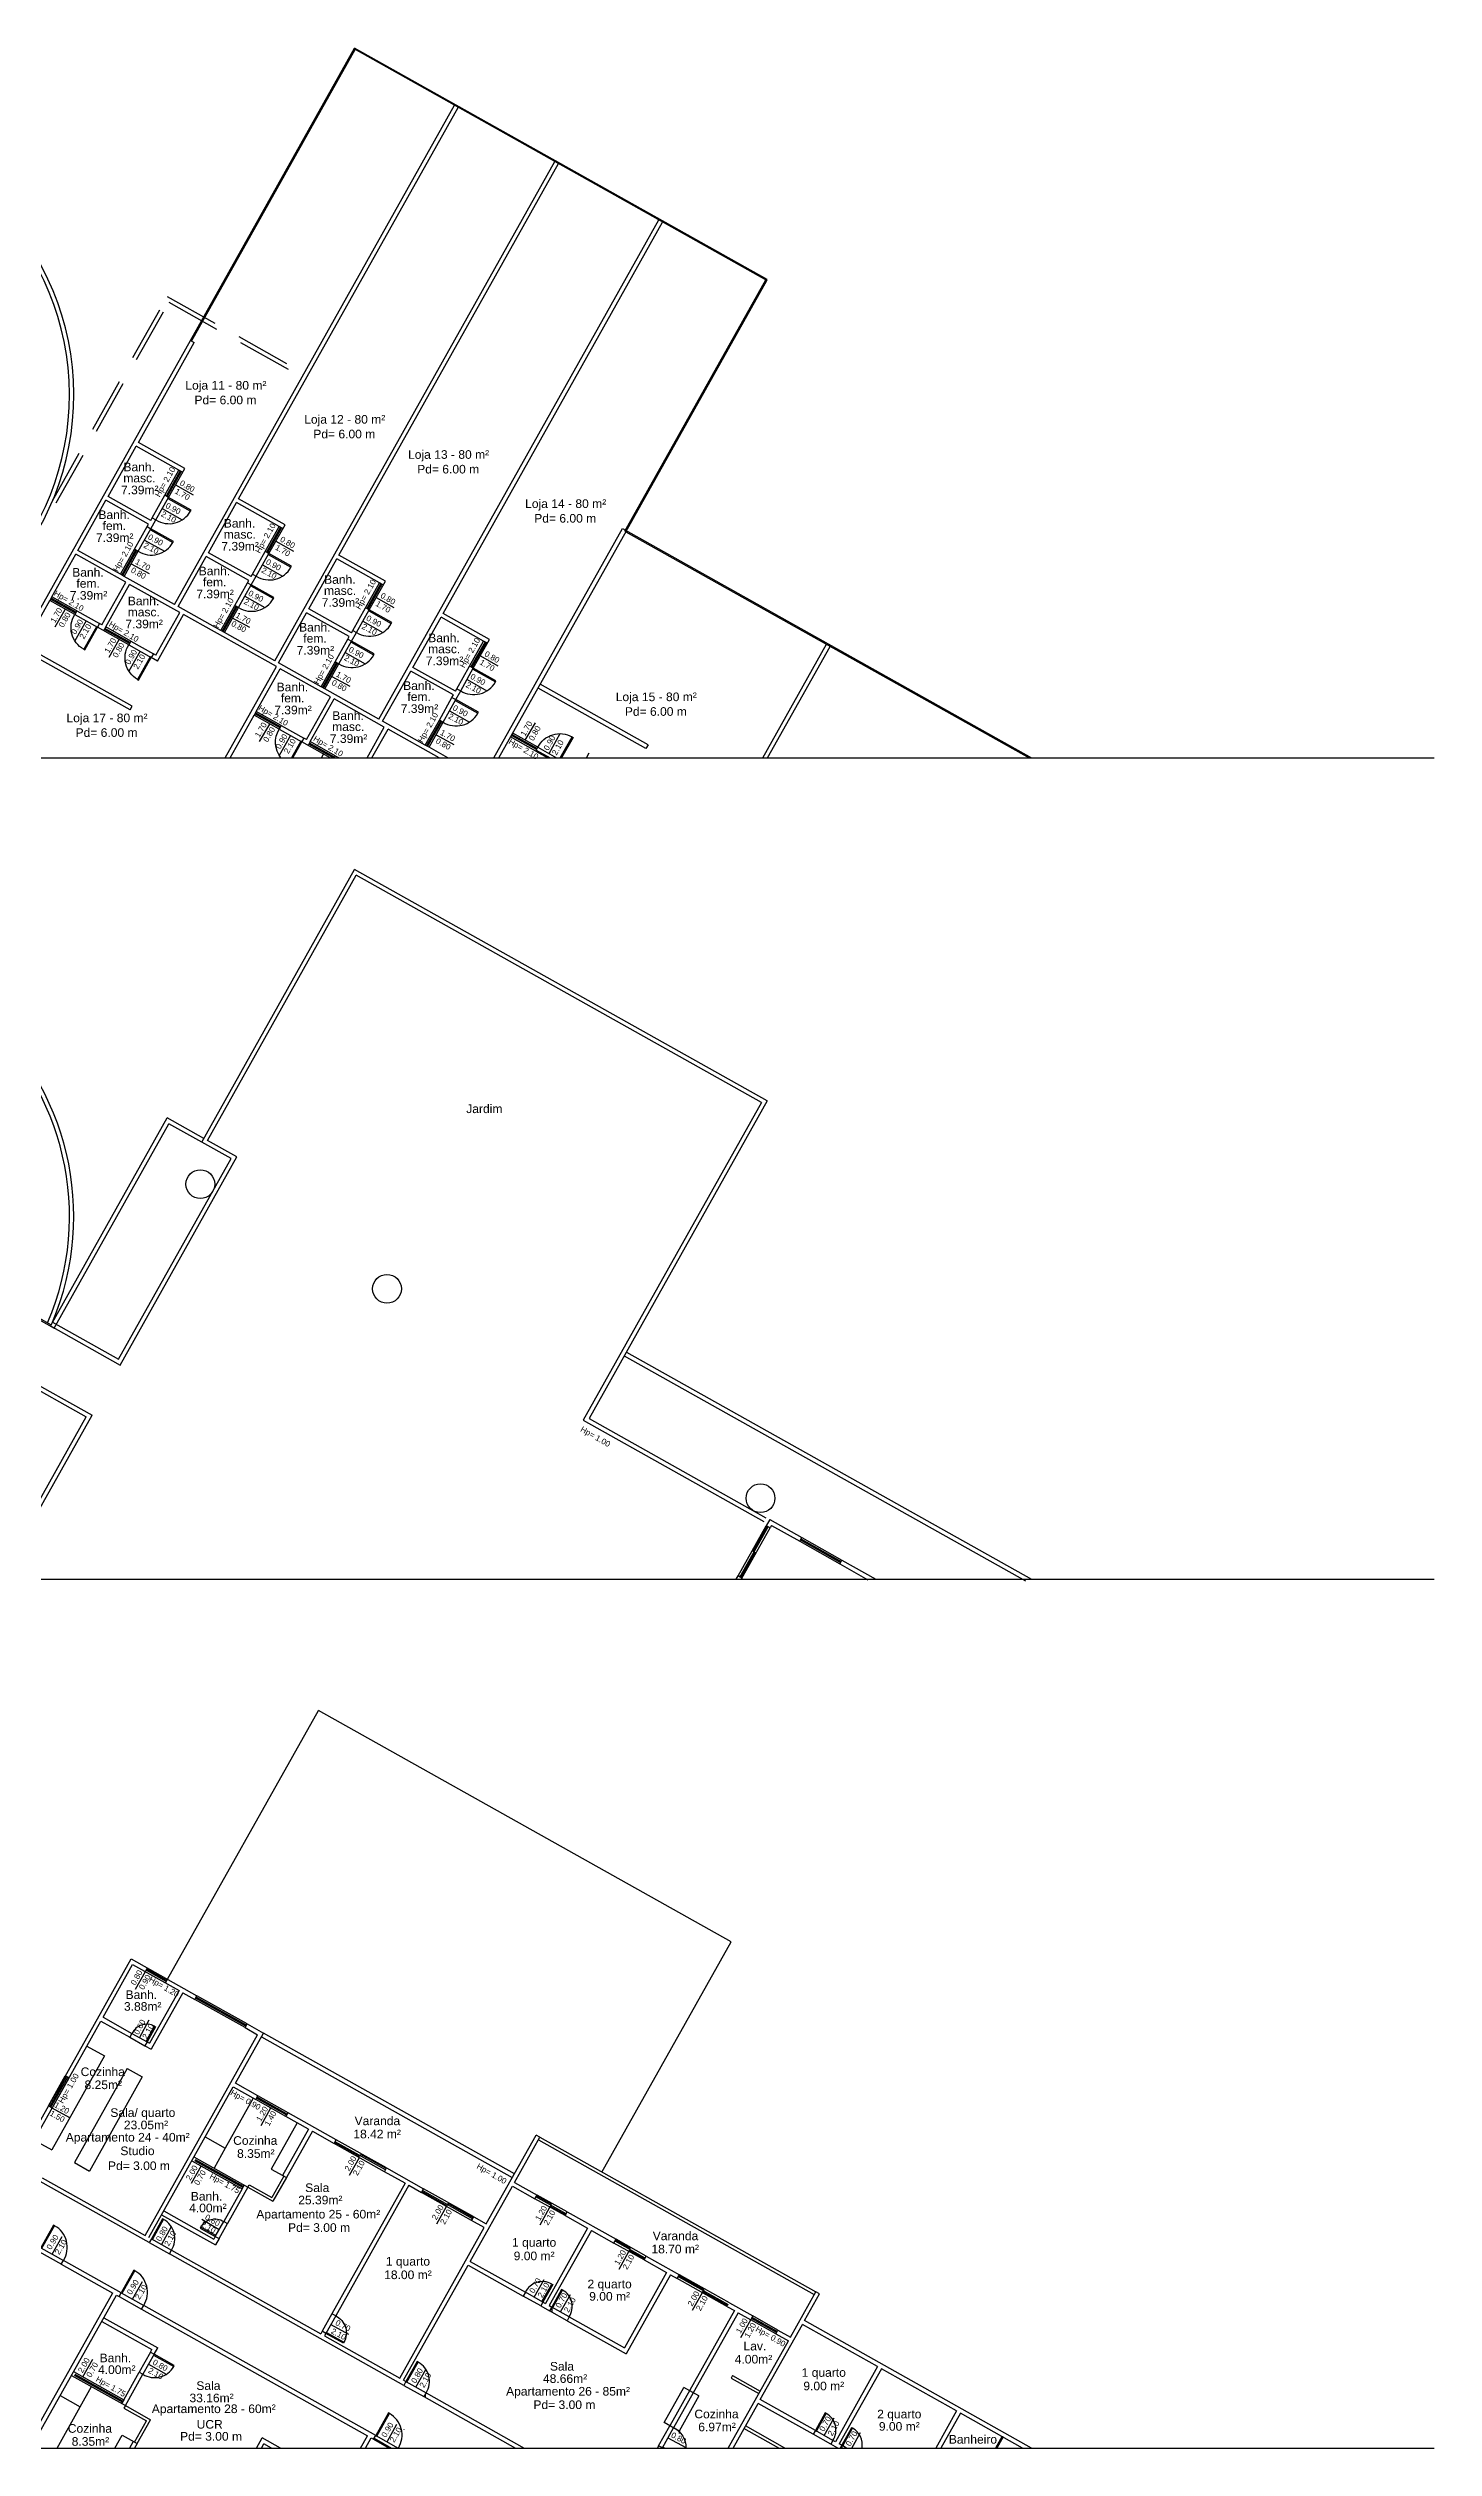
# Model space of a CAD drawing. Header units: millimetres. Extents: x -210 to 1173, y -437 to 320.
# Drawn here: x -128.1 to -79.9, y -27.7 to 55.7 of the extents above; entities that cross this region are included whole.
import ezdxf
from ezdxf.enums import TextEntityAlignment as Align

# ---------------------------------------------------------------- set-up
doc = ezdxf.new("R2010")
doc.units = ezdxf.units.MM
doc.header["$LTSCALE"] = 0.3
doc.linetypes.add('DASHED2', pattern=[9.525, 6.35, -3.175])
for name, color, linetype in [('CORTE', 6, 'Continuous'), ('COTAS', 1, 'Continuous'), ('ESQUADRIAS', 3, 'Continuous'), ('PISO', 1, 'Continuous'), ('PROJEÇÃO', 1, 'DASHED2'), ('TEXTOS', 2, 'Continuous'), ('VISTA', 2, 'Continuous')]:
    doc.layers.add(name, color=color, linetype=linetype)
doc.styles.add('2MM 1_100', font='ARIAL.TTF', dxfattribs={"height": 0.2})
doc.styles.add('3MM 1_100', font='ARIAL.TTF', dxfattribs={"height": 0.3})

msp = doc.modelspace()

# ---------------------------------------------------------------- linework, layer by layer
for p, q in [((-210.338, 31.046), (-79.945, 31.046)), ((-210.338, 2.481), (-79.945, 2.481)), ((-210.338, -27.729), (-79.945, -27.729))]:
    msp.add_line(p, q)
at = {"layer": 'CORTE'}
for p, q in [((-123.742, 36.379), (-114.005, 53.74)), ((-121.508, 40.056), (-113.875, 53.667)), ((-120.253, 34.422), (-110.517, 51.784)), ((-118.019, 38.099), (-110.386, 51.71)), ((-116.633, 32.392), (-106.897, 49.754)), ((-114.399, 36.069), (-106.766, 49.68)), ((-131.318, 31.046), (-123.18, 45.558)), ((-124.996, 42.012), (-123.049, 45.485)), ((-123.18, 45.558), (-123.049, 45.485)), ((-126.048, 40.137), (-125.07, 41.882)), ((-123.587, 41.05), (-125.07, 41.882)), ((-123.383, 41.107), (-124.996, 42.012)), ((-124.076, 40.178), (-123.587, 41.05)), ((-123.945, 40.104), (-123.383, 41.107)), ((-124.565, 39.306), (-126.048, 40.137)), ((-123.945, 40.104), (-124.076, 40.178)), ((-127.1, 38.262), (-126.121, 40.006)), ((-124.639, 39.175), (-126.121, 40.006)), ((-124.565, 39.306), (-124.516, 39.393)), ((-124.557, 39.014), (-124.385, 39.319)), ((-124.516, 39.393), (-124.385, 39.319)), ((-122.559, 38.181), (-121.581, 39.925)), ((-120.098, 39.094), (-121.581, 39.925)), ((-119.894, 39.151), (-121.508, 40.056)), ((-124.688, 39.088), (-124.639, 39.175)), ((-124.688, 39.088), (-124.557, 39.014)), ((-120.587, 38.221), (-120.098, 39.094)), ((-120.456, 38.148), (-119.894, 39.151)), ((-112.63, 31.046), (-108.159, 39.019)), ((-112.458, 31.046), (-108.028, 38.946)), ((-128.005, 36.648), (-127.173, 38.131)), ((-125.429, 37.153), (-127.173, 38.131)), ((-125.617, 37.43), (-127.1, 38.262)), ((-125.617, 37.43), (-125.128, 38.303)), ((-125.486, 37.357), (-124.997, 38.229)), ((-124.997, 38.229), (-125.128, 38.303)), ((-123.611, 36.305), (-122.633, 38.05)), ((-121.15, 37.218), (-122.633, 38.05)), ((-121.076, 37.349), (-122.559, 38.181)), ((-120.456, 38.148), (-120.587, 38.221)), ((-119.07, 36.224), (-118.092, 37.969)), ((-116.609, 37.137), (-118.092, 37.969)), ((-116.405, 37.194), (-118.019, 38.099)), ((-126.26, 35.67), (-125.429, 37.153)), ((-126.129, 35.597), (-125.298, 37.079)), ((-123.742, 36.379), (-125.486, 37.357)), ((-123.553, 36.101), (-125.298, 37.079)), ((-121.199, 37.131), (-121.15, 37.218)), ((-121.199, 37.131), (-121.068, 37.058)), ((-121.076, 37.349), (-121.027, 37.436)), ((-121.068, 37.058), (-120.897, 37.363)), ((-121.027, 37.436), (-120.897, 37.363)), ((-117.098, 36.265), (-116.609, 37.137)), ((-116.968, 36.191), (-116.405, 37.194)), ((-128.958, 34.947), (-128.078, 36.517)), ((-127.206, 36.028), (-128.078, 36.517)), ((-127.132, 36.159), (-128.005, 36.648)), ((-127.132, 36.159), (-127.206, 36.028)), ((-124.385, 34.618), (-123.553, 36.101)), ((-124.327, 34.414), (-123.422, 36.028)), ((-122.128, 35.474), (-123.611, 36.305)), ((-120.195, 34.218), (-123.422, 36.028)), ((-122.128, 35.474), (-121.639, 36.346)), ((-121.997, 35.4), (-121.508, 36.273)), ((-121.508, 36.273), (-121.639, 36.346)), ((-120.122, 34.349), (-119.144, 36.093)), ((-117.661, 35.262), (-119.144, 36.093)), ((-117.588, 35.393), (-119.07, 36.224)), ((-116.968, 36.191), (-117.098, 36.265)), ((-115.451, 34.194), (-114.472, 35.939)), ((-112.99, 35.107), (-114.472, 35.939)), ((-112.785, 35.165), (-114.399, 36.069)), ((-126.347, 35.719), (-126.421, 35.588)), ((-125.33, 34.977), (-126.421, 35.588)), ((-126.26, 35.67), (-126.347, 35.719)), ((-125.257, 35.108), (-126.129, 35.597)), ((-125.257, 35.108), (-125.33, 34.977)), ((-120.253, 34.422), (-121.997, 35.4)), ((-117.71, 35.175), (-117.661, 35.262)), ((-117.71, 35.175), (-117.579, 35.101)), ((-117.588, 35.393), (-117.539, 35.48)), ((-117.579, 35.101), (-117.408, 35.406)), ((-117.539, 35.48), (-117.408, 35.406)), ((-113.479, 34.235), (-112.99, 35.107)), ((-113.348, 34.162), (-112.785, 35.165)), ((-125.281, 32.713), (-129.032, 34.817)), ((-125.208, 32.844), (-128.958, 34.947)), ((-124.472, 34.667), (-124.545, 34.536)), ((-124.327, 34.414), (-124.545, 34.536)), ((-124.385, 34.618), (-124.472, 34.667)), ((-118.639, 33.517), (-120.122, 34.349)), ((-118.639, 33.517), (-118.15, 34.39)), ((-118.508, 33.444), (-118.019, 34.316)), ((-118.019, 34.316), (-118.15, 34.39)), ((-113.348, 34.162), (-113.479, 34.235)), ((-103.286, 31.046), (-101.07, 34.998)), ((-103.114, 31.046), (-100.939, 34.924)), ((-121.974, 31.046), (-120.195, 34.218)), ((-120.896, 32.662), (-120.064, 34.145)), ((-118.32, 33.166), (-120.064, 34.145)), ((-116.633, 32.392), (-118.508, 33.444)), ((-116.502, 32.319), (-115.524, 34.063)), ((-114.041, 33.232), (-115.524, 34.063)), ((-113.968, 33.363), (-115.451, 34.194)), ((-113.968, 33.363), (-113.919, 33.45)), ((-113.919, 33.45), (-113.788, 33.377)), ((-107.347, 31.369), (-111.097, 33.473)), ((-107.273, 31.5), (-111.024, 33.603)), ((-125.281, 32.713), (-125.208, 32.844)), ((-120.024, 32.173), (-120.896, 32.662)), ((-119.152, 31.684), (-118.32, 33.166)), ((-119.021, 31.61), (-118.189, 33.093)), ((-116.445, 32.115), (-118.189, 33.093)), ((-114.09, 33.145), (-114.041, 33.232)), ((-114.09, 33.145), (-113.959, 33.071)), ((-113.959, 33.071), (-113.788, 33.377)), ((-121.802, 31.046), (-120.969, 32.531)), ((-120.097, 32.042), (-120.969, 32.531)), ((-120.024, 32.173), (-120.097, 32.042)), ((-119.239, 31.733), (-119.312, 31.602)), ((-119.152, 31.684), (-119.239, 31.733)), ((-117.044, 31.046), (-116.445, 32.115)), ((-116.872, 31.046), (-116.314, 32.041)), ((-115.019, 31.487), (-116.502, 32.319)), ((-114.54, 31.046), (-116.314, 32.041)), ((-115.019, 31.487), (-114.53, 32.36)), ((-114.889, 31.414), (-114.4, 32.286)), ((-114.4, 32.286), (-114.53, 32.36)), ((-111.179, 31.283), (-112.051, 31.772)), ((-111.105, 31.414), (-111.978, 31.903)), ((-118.322, 31.046), (-119.312, 31.602)), ((-118.149, 31.121), (-119.021, 31.61)), ((-118.149, 31.121), (-118.195, 31.038)), ((-114.233, 31.046), (-114.889, 31.414)), ((-111.179, 31.283), (-111.105, 31.414)), ((-107.273, 31.5), (-107.347, 31.369)), ((-122.341, 16.222), (-122.341, 16.092)), ((-103.038, 4.557), (-103.161, 4.34)), ((-103.03, 4.266), (-103.161, 4.34)), ((-103.038, 4.557), (-101.928, 3.932)), ((-102.981, 4.353), (-103.03, 4.266)), ((-102.981, 4.353), (-102.001, 3.801)), ((-102.001, 3.801), (-101.928, 3.932)), ((-104.208, 2.481), (-104.143, 2.597)), ((-104.012, 2.523), (-104.143, 2.597)), ((-104.012, 2.523), (-104.036, 2.481)), ((-104.012, 2.523), (-104.036, 2.481)), ((-100.607, 3.016), (-100.533, 3.147)), ((-100.607, 3.016), (-99.627, 2.464)), ((-100.533, 3.147), (-99.352, 2.481)), ((-129.238, -17.824), (-125.251, -10.715)), ((-125.251, -10.715), (-122.957, -12.002)), ((-126.221, -12.751), (-125.194, -10.919)), ((-125.194, -10.919), (-123.58, -11.824)), ((-123.58, -11.824), (-124.607, -13.656)), ((-123.449, -11.898), (-124.549, -13.861)), ((-123.449, -11.898), (-123.03, -12.133)), ((-123.03, -12.133), (-122.957, -12.002)), ((-129.107, -17.897), (-126.295, -12.882)), ((-126.295, -12.882), (-125.291, -13.445)), ((-126.221, -12.751), (-125.217, -13.314)), ((-125.699, -13.21), (-125.699, -13.21)), ((-125.217, -13.314), (-125.291, -13.445)), ((-121.622, -15.044), (-120.644, -13.299)), ((-121.286, -13.111), (-121.213, -12.98)), ((-121.286, -13.111), (-120.848, -13.357)), ((-121.213, -12.98), (-120.644, -13.299)), ((-124.694, -13.607), (-124.767, -13.738)), ((-124.767, -13.738), (-124.549, -13.861)), ((-124.761, -20.334), (-120.848, -13.357)), ((-124.694, -13.607), (-124.607, -13.656)), ((-127.405, -14.862), (-127.536, -14.788)), ((-127.992, -15.908), (-128.123, -15.835)), ((-124.63, -20.408), (-121.695, -15.174)), ((-121.695, -15.174), (-120.911, -15.615)), ((-120.838, -15.484), (-121.622, -15.044)), ((-120.911, -15.615), (-120.838, -15.484)), ((-119.077, -16.636), (-119.981, -18.248)), ((-119.865, -16.202), (-119.791, -16.071)), ((-119.077, -16.636), (-119.865, -16.202)), ((-118.113, -17.012), (-119.791, -16.071)), ((-118.946, -16.709), (-119.85, -18.321)), ((-118.946, -16.709), (-118.186, -17.143)), ((-118.186, -17.143), (-118.113, -17.012)), ((-112.899, -19.936), (-111.166, -16.848)), ((-111.916, -18.491), (-111.036, -16.922)), ((-111.036, -16.922), (-111.166, -16.848)), ((-128.338, -18.329), (-124.761, -20.334)), ((-123.135, -17.74), (-121.391, -18.719)), ((-123.062, -17.609), (-121.187, -18.661)), ((-116.442, -18.121), (-116.369, -17.99)), ((-115.719, -18.518), (-116.442, -18.121)), ((-116.368, -17.989), (-115.081, -18.712)), ((-124.615, -20.585), (-128.409, -18.457)), ((-121.391, -18.719), (-122.027, -19.853)), ((-121.187, -18.661), (-121.896, -19.926)), ((-115.719, -18.518), (-118.265, -23.06)), ((-115.588, -18.591), (-118.134, -23.134)), ((-115.588, -18.591), (-115.154, -18.843)), ((-115.154, -18.843), (-115.081, -18.712)), ((-113.458, -21.239), (-111.99, -18.622)), ((-111.99, -18.622), (-111.206, -19.062)), ((-111.916, -18.491), (-111.133, -18.931)), ((-111.206, -19.062), (-111.133, -18.931)), ((-124.186, -19.616), (-122.311, -20.667)), ((-124.114, -19.485), (-122.369, -20.463)), ((-122.027, -19.853), (-121.896, -19.926)), ((-113.41, -19.821), (-113.336, -19.69)), ((-112.972, -20.066), (-113.41, -19.821)), ((-113.336, -19.69), (-112.899, -19.936)), ((-110.16, -19.649), (-110.086, -19.518)), ((-110.16, -19.649), (-109.375, -20.089)), ((-110.086, -19.518), (-108.386, -20.472)), ((-124.54, -20.451), (-124.615, -20.585)), ((-123.918, -20.976), (-123.845, -20.848)), ((-123.845, -20.848), (-118.656, -23.758)), ((-122.32, -20.376), (-122.369, -20.463)), ((-122.32, -20.376), (-122.189, -20.449)), ((-122.189, -20.449), (-122.311, -20.667)), ((-115.908, -25.299), (-112.972, -20.066)), ((-109.374, -20.088), (-110.842, -22.706)), ((-109.244, -20.162), (-110.711, -22.779)), ((-109.244, -20.162), (-108.459, -20.602)), ((-108.459, -20.602), (-108.386, -20.472)), ((-127.675, -21.337), (-127.599, -21.203)), ((-127.675, -21.337), (-125.886, -22.34)), ((-125.593, -22.329), (-127.599, -21.203)), ((-115.762, -25.551), (-123.918, -20.976)), ((-115.777, -25.372), (-113.531, -21.369)), ((-113.532, -21.369), (-111.613, -22.445)), ((-113.458, -21.238), (-111.539, -22.314)), ((-106.627, -21.63), (-108.094, -24.247)), ((-107.412, -21.189), (-107.339, -21.059)), ((-107.412, -21.189), (-106.627, -21.63)), ((-107.339, -21.059), (-106.182, -21.707)), ((-128.821, -27.571), (-125.885, -22.338)), ((-128.69, -27.644), (-125.754, -22.412)), ((-125.755, -22.414), (-125.668, -22.463)), ((-125.668, -22.463), (-125.593, -22.329)), ((-111.539, -22.314), (-111.613, -22.445)), ((-106.496, -21.703), (-108.037, -24.451)), ((-106.496, -21.703), (-106.256, -21.838)), ((-106.256, -21.838), (-106.182, -21.707)), ((-102.322, -23.872), (-101.441, -22.302)), ((-101.833, -23.299), (-101.314, -22.373)), ((-101.314, -22.373), (-101.441, -22.302)), ((-126.271, -23.328), (-124.525, -24.308)), ((-126.198, -23.197), (-124.321, -24.25)), ((-124.883, -22.903), (-124.808, -22.769)), ((-124.883, -22.903), (-117.033, -27.305)), ((-116.741, -27.294), (-124.808, -22.769)), ((-118.134, -23.134), (-118.265, -23.06)), ((-110.929, -22.657), (-111.002, -22.788)), ((-111.002, -22.788), (-110.697, -22.959)), ((-110.929, -22.657), (-110.842, -22.706)), ((-110.711, -22.779), (-110.624, -22.828)), ((-110.624, -22.828), (-110.697, -22.959)), ((-110.624, -22.828), (-110.624, -23)), ((-110.013, -23.17), (-110.086, -23.301)), ((-110.086, -23.301), (-108.037, -24.451)), ((-110.013, -23.17), (-108.094, -24.247)), ((-104.271, -22.951), (-106.515, -26.955)), ((-104.14, -23.025), (-106.385, -27.028)), ((-104.511, -22.816), (-104.271, -22.951)), ((-104.438, -22.685), (-103.63, -23.138)), ((-104.14, -23.025), (-103.704, -23.269)), ((-103.704, -23.269), (-103.63, -23.138)), ((-93.942, -27.729), (-101.833, -23.299)), ((-118.607, -23.671), (-118.656, -23.758)), ((-118.476, -23.744), (-118.607, -23.671)), ((-118.476, -23.744), (-118.525, -23.831)), ((-118.525, -23.831), (-115.908, -25.299)), ((-104.486, -27.729), (-102.395, -24.003)), ((-103.374, -26.046), (-101.907, -23.43)), ((-102.832, -23.758), (-102.758, -23.627)), ((-102.832, -23.758), (-102.395, -24.003)), ((-102.758, -23.627), (-102.322, -23.872)), ((-99.291, -24.898), (-101.907, -23.43)), ((-124.574, -24.395), (-124.525, -24.308)), ((-124.574, -24.395), (-124.443, -24.468)), ((-124.443, -24.468), (-124.321, -24.25)), ((-99.291, -24.898), (-100.757, -27.513)), ((-99.16, -24.972), (-100.626, -27.586)), ((-96.544, -26.44), (-99.16, -24.972)), ((-127.323, -25.203), (-125.446, -26.256)), ((-127.25, -25.073), (-125.503, -26.052)), ((-125.503, -26.052), (-124.965, -25.093)), ((-125.446, -26.256), (-124.834, -25.166)), ((-124.965, -25.093), (-124.834, -25.166)), ((-115.777, -25.372), (-115.69, -25.421)), ((-115.69, -25.421), (-115.762, -25.551)), ((-114.992, -25.813), (-115.065, -25.942)), ((-114.992, -25.813), (-111.575, -27.729)), ((-115.065, -25.942), (-111.879, -27.729)), ((-115.028, -25.877), (-115.028, -25.962)), ((-104.318, -27.729), (-103.447, -26.177)), ((-101.528, -27.253), (-103.447, -26.177)), ((-101.455, -27.122), (-103.374, -26.046)), ((-96.544, -26.44), (-97.267, -27.729)), ((-96.413, -26.514), (-97.095, -27.729)), ((-94.248, -27.729), (-96.413, -26.514)), ((-125.17, -27.5), (-125.298, -27.729)), ((-120.883, -27.729), (-120.686, -27.377)), ((-120.058, -27.729), (-120.686, -27.377)), ((-117.271, -27.729), (-117.033, -27.305)), ((-117.099, -27.729), (-116.903, -27.378)), ((-116.903, -27.378), (-116.815, -27.427)), ((-116.815, -27.427), (-116.741, -27.294)), ((-115.762, -27.08), (-115.762, -27.096)), ((-106.385, -27.028), (-106.515, -26.955)), ((-106.188, -27.138), (-106.188, -27.22)), ((-105.504, -26.77), (-105.504, -26.778)), ((-102.724, -27.729), (-103.937, -27.049)), ((-102.519, -27.729), (-103.888, -26.962)), ((-101.455, -27.122), (-101.528, -27.253)), ((-100.844, -27.464), (-100.917, -27.595)), ((-100.757, -27.513), (-100.844, -27.464)), ((-94.962, -27.32), (-95.192, -27.729)), ((-94.927, -27.339), (-95.146, -27.729)), ((-125.039, -27.574), (-125.126, -27.729)), ((-120.711, -27.729), (-120.628, -27.581)), ((-120.365, -27.729), (-120.628, -27.581)), ((-106.907, -27.653), (-106.949, -27.729)), ((-106.776, -27.726), (-106.907, -27.653)), ((-106.811, -27.706), (-106.823, -27.729)), ((-106.776, -27.726), (-106.777, -27.729)), ((-106.188, -27.568), (-106.188, -27.586)), ((-100.678, -27.729), (-100.917, -27.595)), ((-100.539, -27.635), (-100.626, -27.586)), ((-100.539, -27.635), (-100.591, -27.729))]:
    msp.add_line(p, q, dxfattribs=at)
for centre in [(-122.841, 16.222), (-116.35, 12.582), (-103.363, 5.299)]:
    msp.add_circle(centre, 0.5, dxfattribs=at)
for centre, radius, start, end in [((-136.74, 43.663), 9.5, 276.04233, 263.95767), ((-136.74, 43.663), 9.35, 276.04233, 263.95767), ((-136.74, 15.097), 9.5, 337.22264, 193.80215), ((-136.74, 15.097), 9.35, 336.73084, 194.31776)]:
    msp.add_arc(centre, radius, start, end, dxfattribs=at)
at = {"layer": 'COTAS'}
for p, q in [((-123.701, 40.541), (-123.092, 40.189)), ((-124.165, 39.712), (-123.471, 39.323)), ((-124.777, 38.622), (-124.082, 38.232)), ((-120.212, 38.584), (-119.603, 38.233)), ((-125.241, 37.793), (-124.624, 37.457)), ((-120.677, 37.755), (-119.982, 37.366)), ((-127.887, 35.601), (-127.536, 36.21)), ((-121.753, 35.932), (-121.135, 35.596)), ((-121.288, 36.665), (-120.594, 36.276)), ((-116.723, 36.628), (-116.114, 36.276)), ((-126.813, 35.808), (-127.203, 35.114)), ((-126.012, 34.549), (-125.66, 35.158)), ((-117.188, 35.799), (-116.493, 35.41)), ((-124.938, 34.757), (-125.327, 34.062)), ((-117.799, 34.709), (-117.105, 34.319)), ((-113.103, 34.598), (-112.494, 34.246)), ((-118.264, 33.88), (-117.647, 33.544)), ((-113.568, 33.769), (-112.874, 33.38)), ((-114.179, 32.679), (-113.485, 32.289)), ((-120.779, 31.615), (-120.427, 32.223)), ((-119.705, 31.822), (-120.094, 31.127)), ((-114.644, 31.85), (-114.027, 31.514)), ((-111.542, 31.658), (-111.191, 32.267)), ((-110.713, 31.193), (-110.324, 31.888)), ((-118.624, 31.046), (-118.552, 31.172)), ((-109.413, 31.046), (-109.315, 31.215)), ((-125.095, -11.775), (-124.751, -11.162)), ((-124.956, -13.461), (-124.625, -12.841)), ((-127.379, -16.252), (-127.992, -15.908)), ((-120.729, -16.516), (-120.385, -15.902)), ((-122.813, -17.92), (-123.156, -18.533)), ((-117.654, -18.239), (-117.311, -17.626)), ((-122.786, -19.771), (-122.181, -20.127)), ((-114.622, -19.939), (-114.278, -19.325)), ((-111.029, -19.967), (-110.685, -19.354)), ((-123.851, -20.039), (-124.194, -20.652)), ((-108.281, -21.508), (-107.937, -20.895)), ((-111.234, -22.486), (-110.89, -21.873)), ((-110.318, -22.999), (-109.974, -22.386)), ((-105.727, -22.94), (-105.384, -22.327)), ((-104.048, -23.882), (-103.704, -23.269)), ((-118.305, -23.439), (-117.685, -23.769)), ((-126.927, -25.256), (-126.583, -24.643)), ((-124.638, -24.816), (-124.025, -25.16)), ((-115.342, -25.617), (-114.998, -25.004)), ((-101.149, -27.293), (-100.806, -26.68)), ((-106.58, -27.377), (-105.96, -27.708)), ((-100.19, -27.729), (-99.89, -27.194))]:
    msp.add_line(p, q, dxfattribs=at)
at = {"layer": 'COTAS', "extrusion": (2.49687e-12, -2.53092e-12, -1)}
for p, q in [((-127.992, -20.983), (-127.648, -20.37)), ((-125.201, -22.549), (-124.857, -21.936)), ((-116.348, -27.515), (-116.005, -26.901))]:
    msp.add_line(p, q, dxfattribs=at)
at = {"layer": 'ESQUADRIAS'}
for p, q in [((-123.18, 45.558), (-117.475, 55.731)), ((-123.145, 45.539), (-117.459, 55.677)), ((-103.146, 47.65), (-117.494, 55.697)), ((-103.127, 47.685), (-117.475, 55.731)), ((-108.082, 38.93), (-103.181, 47.67)), ((-108.048, 38.911), (-103.146, 47.65)), ((-103.146, 47.65), (-103.127, 47.685)), ((-108.159, 39.019), (-93.942, 31.046)), ((-108.048, 38.911), (-94.024, 31.046)), ((-104.077, 2.56), (-103.096, 4.303)), ((-103.621, 3.451), (-103.131, 4.322)), ((-104.042, 2.541), (-103.552, 3.412)), ((-103.621, 3.451), (-103.552, 3.412)), ((-101.974, 3.849), (-100.58, 3.064)), ((-101.955, 3.884), (-100.56, 3.099)), ((-121.259, -13.063), (-123.004, -12.085)), ((-121.239, -13.028), (-122.984, -12.05)), ((-128.075, -15.862), (-127.488, -14.815)), ((-128.04, -15.881), (-127.453, -14.835)), ((-119.838, -16.154), (-120.884, -15.567)), ((-119.818, -16.119), (-120.865, -15.532)), ((-117.293, -17.595), (-118.166, -17.106)), ((-116.405, -18.056), (-118.15, -17.077)), ((-117.254, -17.525), (-117.293, -17.595)), ((-116.382, -18.014), (-117.254, -17.525)), ((-114.265, -19.302), (-115.137, -18.812)), ((-113.373, -19.756), (-115.117, -18.778)), ((-110.123, -19.583), (-111.17, -18.996)), ((-110.627, -19.255), (-111.15, -18.961)), ((-114.225, -19.232), (-114.265, -19.302)), ((-113.353, -19.721), (-114.225, -19.232)), ((-110.666, -19.325), (-110.627, -19.255)), ((-110.143, -19.618), (-110.666, -19.325)), ((-107.376, -21.124), (-108.422, -20.537)), ((-107.879, -20.796), (-108.403, -20.502)), ((-107.918, -20.865), (-107.879, -20.796)), ((-107.395, -21.159), (-107.918, -20.865)), ((-104.475, -22.751), (-106.219, -21.773)), ((-105.327, -22.227), (-106.2, -21.738)), ((-105.366, -22.297), (-105.327, -22.227)), ((-104.494, -22.786), (-105.366, -22.297)), ((-102.805, -23.71), (-103.677, -23.221)), ((-102.785, -23.675), (-103.657, -23.186))]:
    msp.add_line(p, q, dxfattribs=at)
for points in [[(-123.945, 40.104), (-123.965, 40.07), (-123.18, 39.629), (-123.16, 39.664)], [(-124.557, 39.014), (-124.576, 38.979), (-123.791, 38.539), (-123.772, 38.574)], [(-120.456, 38.148), (-120.476, 38.113), (-119.691, 37.673), (-119.671, 37.708)], [(-121.068, 37.058), (-121.087, 37.023), (-120.302, 36.583), (-120.283, 36.617)], [(-116.968, 36.191), (-116.987, 36.157), (-116.202, 35.716), (-116.183, 35.751)], [(-117.579, 35.101), (-117.599, 35.066), (-116.814, 34.626), (-116.794, 34.661)], [(-113.348, 34.162), (-113.367, 34.127), (-112.582, 33.686), (-112.563, 33.721)], [(-113.959, 33.071), (-113.979, 33.036), (-113.194, 32.596), (-113.174, 32.631)], [(-124.694, -13.607), (-124.729, -13.588), (-124.436, -13.064), (-124.401, -13.084)], [(-128.384, -20.763), (-128.349, -20.783), (-127.909, -19.998), (-127.944, -19.978)], [(-124.543, -20.457), (-124.508, -20.476), (-124.117, -19.778), (-124.152, -19.759)], [(-125.593, -22.329), (-125.558, -22.348), (-125.118, -21.563), (-125.153, -21.544)], [(-110.929, -22.657), (-110.964, -22.637), (-110.622, -22.027), (-110.587, -22.046)], [(-110.624, -22.828), (-110.589, -22.848), (-110.246, -22.237), (-110.281, -22.217)], [(-124.443, -24.468), (-124.463, -24.503), (-123.765, -24.895), (-123.745, -24.86)], [(-115.69, -25.421), (-115.655, -25.441), (-115.264, -24.743), (-115.299, -24.724)], [(-116.741, -27.294), (-116.706, -27.314), (-116.266, -26.529), (-116.301, -26.51)], [(-101.455, -27.121), (-101.42, -27.141), (-101.077, -26.53), (-101.112, -26.511)], [(-100.539, -27.635), (-100.504, -27.654), (-100.161, -27.044), (-100.196, -27.024)]]:
    msp.add_lwpolyline(points, close=True, dxfattribs=at)
at = {"layer": 'ESQUADRIAS', "extrusion": (1.06812e-16, -5.98991e-17, -1)}
for points in [[(126.421, 35.588), (126.456, 35.608), (126.896, 34.823), (126.861, 34.803)], [(124.545, 34.536), (124.58, 34.556), (125.021, 33.771), (124.986, 33.751)]]:
    msp.add_lwpolyline(points, close=True, dxfattribs=at)
for points in [[(110.325, 31.046), (109.915, 31.778), (109.88, 31.758), (110.28, 31.046)], [(119.624, 31.046), (119.312, 31.602), (119.347, 31.621), (119.669, 31.046)]]:
    msp.add_lwpolyline(points, dxfattribs=at)
at = {"layer": 'ESQUADRIAS', "extrusion": (-5.9867e-17, -1.0683e-16, -1)}
msp.add_lwpolyline([(122.32, -20.376), (122.3, -20.341), (122.824, -20.048), (122.843, -20.083)], close=True, dxfattribs=at)
at = {"layer": 'ESQUADRIAS', "extrusion": (-5.99217e-17, -1.06799e-16, -1)}
msp.add_lwpolyline([(118.477, -23.744), (118.457, -23.709), (117.847, -24.052), (117.866, -24.086)], close=True, dxfattribs=at)
at = {"layer": 'ESQUADRIAS', "extrusion": (-5.98874e-17, -1.06818e-16, -1)}
msp.add_lwpolyline([(106.771, -27.729), (106.776, -27.726), (106.756, -27.691), (106.689, -27.729)], dxfattribs=at)
at = {"layer": 'PISO'}
for p, q in [((-124.516, 39.393), (-124.076, 40.178)), ((-124.385, 39.319), (-123.945, 40.104)), ((-125.128, 38.303), (-124.688, 39.088)), ((-124.997, 38.229), (-124.557, 39.014)), ((-121.027, 37.436), (-120.587, 38.221)), ((-120.897, 37.363), (-120.456, 38.148)), ((-121.639, 36.346), (-121.199, 37.131)), ((-121.508, 36.273), (-121.068, 37.058)), ((-117.539, 35.48), (-117.098, 36.265)), ((-117.408, 35.406), (-116.968, 36.191)), ((-118.15, 34.39), (-117.71, 35.175)), ((-118.019, 34.316), (-117.579, 35.101)), ((-113.919, 33.45), (-113.479, 34.235)), ((-113.788, 33.377), (-113.348, 34.162)), ((-114.53, 32.36), (-114.09, 33.145)), ((-114.4, 32.286), (-113.959, 33.071)), ((-128.028, 11.335), (-123.994, 18.528)), ((-122.72, 17.813), (-123.994, 18.528)), ((-127.922, 11.218), (-123.937, 18.324)), ((-122.793, 17.682), (-123.937, 18.324)), ((-108.101, 10.249), (-94.146, 2.423)), ((-108.028, 10.38), (-93.942, 2.481)), ((-104.143, 2.597), (-103.161, 4.34)), ((-104.012, 2.523), (-103.03, 4.266)), ((-116.442, -18.121), (-118.186, -17.143)), ((-116.369, -17.99), (-118.113, -17.012)), ((-119.937, -18.272), (-120.353, -19.014)), ((-119.85, -18.321), (-120.315, -19.15)), ((-121.187, -18.661), (-121.138, -18.574)), ((-121.187, -18.661), (-120.315, -19.15)), ((-121.138, -18.574), (-120.353, -19.014)), ((-113.41, -19.821), (-115.154, -18.843)), ((-113.336, -19.69), (-115.081, -18.712)), ((-110.16, -19.649), (-111.206, -19.062)), ((-110.086, -19.518), (-111.133, -18.931)), ((-122.32, -20.376), (-122.027, -19.853)), ((-122.189, -20.449), (-121.896, -19.926)), ((-128.384, -20.763), (-127.599, -21.203)), ((-107.412, -21.189), (-108.459, -20.602)), ((-107.339, -21.059), (-108.386, -20.472)), ((-128.458, -20.894), (-127.673, -21.334)), ((-125.667, -22.46), (-124.882, -22.9)), ((-125.593, -22.329), (-124.808, -22.769)), ((-111.002, -22.788), (-111.613, -22.445)), ((-110.929, -22.657), (-111.539, -22.314)), ((-104.511, -22.816), (-106.256, -21.838)), ((-104.438, -22.685), (-106.182, -21.707)), ((-110.086, -23.301), (-110.697, -22.959)), ((-110.013, -23.17), (-110.624, -22.828)), ((-125.446, -26.256), (-125.495, -26.343)), ((-125.495, -26.343), (-124.71, -26.784)), ((-125.446, -26.256), (-124.574, -26.745)), ((-125.126, -27.525), (-124.71, -26.784)), ((-125.039, -27.574), (-124.574, -26.745)), ((-116.814, -27.425), (-116.273, -27.729)), ((-116.795, -27.39), (-116.191, -27.729)), ((-116.741, -27.294), (-115.966, -27.729)), ((-106.907, -27.653), (-106.515, -26.955)), ((-106.776, -27.726), (-106.385, -27.028)), ((-100.917, -27.595), (-101.528, -27.252)), ((-100.844, -27.464), (-101.455, -27.121)), ((-100.37, -27.729), (-100.539, -27.635))]:
    msp.add_line(p, q, dxfattribs=at)
at = {"layer": 'PISO', "extrusion": (1.06812e-16, -5.98991e-17, -1)}
for p, q in [((-127.206, 36.028), (-126.421, 35.588)), ((-127.132, 36.159), (-126.347, 35.719)), ((-125.257, 35.108), (-124.472, 34.667)), ((-125.33, 34.977), (-124.545, 34.536)), ((-120.097, 32.042), (-119.312, 31.602)), ((-120.024, 32.173), (-119.239, 31.733)), ((-118.149, 31.121), (-118.015, 31.046)), ((-111.179, 31.283), (-110.757, 31.046)), ((-111.159, 31.318), (-110.676, 31.046)), ((-111.105, 31.414), (-110.451, 31.046))]:
    msp.add_line(p, q, dxfattribs=at)
at = {"layer": 'PISO', "extrusion": (1.06843e-16, -5.98433e-17, -1)}
for p, q in [((-125.218, -13.314), (-124.694, -13.607)), ((-125.291, -13.445), (-124.767, -13.738))]:
    msp.add_line(p, q, dxfattribs=at)
at = {"layer": 'PISO', "extrusion": (1.06818e-16, -5.98874e-17, -1)}
for p, q in [((-124.615, -20.585), (-123.918, -20.976)), ((-124.543, -20.457), (-123.845, -20.848)), ((-115.762, -25.551), (-115.065, -25.942)), ((-115.69, -25.421), (-114.992, -25.813))]:
    msp.add_line(p, q, dxfattribs=at)
at = {"layer": 'PISO', "extrusion": (-5.99217e-17, -1.06799e-16, -1)}
for p, q in [((-118.265, -23.06), (-118.607, -23.671)), ((-118.134, -23.133), (-118.477, -23.744))]:
    msp.add_line(p, q, dxfattribs=at)
at = {"layer": 'PISO', "extrusion": (-4.21329e-13, 1.49903e-12, -1)}
for p, q in [((-124.572, -24.396), (-124.964, -25.093)), ((-124.443, -24.468), (-124.834, -25.166))]:
    msp.add_line(p, q, dxfattribs=at)
at = {"layer": 'PISO'}
for centre, radius, start, end in [((-123.931, 40.05), 0.861, 238.1127, 330.7166), ((-124.542, 38.96), 0.861, 238.1127, 330.7166), ((-120.442, 38.094), 0.861, 238.1127, 330.7166), ((-121.053, 37.004), 0.861, 238.1127, 330.7166), ((-116.953, 36.137), 0.861, 238.1127, 330.7166), ((-117.564, 35.047), 0.861, 238.1127, 330.7166), ((-113.333, 34.107), 0.861, 238.1127, 330.7166), ((-113.945, 33.017), 0.861, 238.1127, 330.7166), ((-124.71, -13.554), 0.561, 60.74653, 154.6964), ((-128.33, -20.749), 0.861, 328.10638, 60.71029), ((-124.489, -20.442), 0.761, 327.78532, 60.72292), ((-125.539, -22.314), 0.861, 328.10638, 60.71029), ((-110.945, -22.603), 0.661, 60.73857, 154.10794), ((-110.57, -22.814), 0.661, 327.34723, 60.7166), ((-124.429, -24.522), 0.761, 237.76721, 330.70482), ((-115.636, -25.407), 0.761, 327.78532, 60.72292), ((-116.687, -27.28), 0.861, 328.56012, 60.71029), ((-101.401, -27.107), 0.661, 327.34723, 60.7166), ((-100.485, -27.62), 0.661, 350.54293, 60.7166)]:
    msp.add_arc(centre, radius, start, end, dxfattribs=at)
at = {"layer": 'PISO', "extrusion": (1.06812e-16, -5.98991e-17, -1)}
for centre, start, end in [((126.475, 35.574), 299.2834, 31.8873), ((124.599, 34.522), 299.2834, 31.8873), ((119.366, 31.587), 321.07992, 31.8873), ((110.336, 31.027), 26.67949, 119.2834)]:
    msp.add_arc(centre, 0.861, start, end, dxfattribs=at)
at = {"layer": 'PISO', "extrusion": (-5.9867e-17, -1.0683e-16, -1)}
msp.add_arc((122.334, -20.322), 0.561, 29.26614, 123.21601, dxfattribs=at)
at = {"layer": 'PISO', "extrusion": (-5.99217e-17, -1.06799e-16, -1)}
msp.add_arc((118.423, -23.728), 0.661, 115.92611, 209.29548, dxfattribs=at)
at = {"layer": 'PISO', "extrusion": (-5.98874e-17, -1.06818e-16, -1)}
msp.add_arc((106.72, -27.703), 0.761, 116.33948, 181.9802, dxfattribs=at)
at = {"layer": 'PROJEÇÃO'}
for p, q in [((-127.981, 39.985), (-123.994, 47.093)), ((-127.85, 39.912), (-123.937, 46.889)), ((-123.994, 47.093), (-119.387, 44.509)), ((-123.937, 46.889), (-119.591, 44.452)), ((-123.539, 41.023), (-124.028, 40.151)), ((-123.504, 41.004), (-123.993, 40.131)), ((-123.456, 40.977), (-123.587, 41.05)), ((-120.05, 39.067), (-120.539, 38.194)), ((-120.015, 39.047), (-120.504, 38.175)), ((-119.967, 39.02), (-120.098, 39.094)), ((-125.569, 37.403), (-125.08, 38.276)), ((-125.534, 37.384), (-125.045, 38.256)), ((-125.486, 37.357), (-125.617, 37.43)), ((-116.561, 37.11), (-117.05, 36.238)), ((-116.526, 37.091), (-117.016, 36.218)), ((-116.478, 37.064), (-116.609, 37.137)), ((-128.005, 36.648), (-128.078, 36.517)), ((-127.179, 36.076), (-128.051, 36.565)), ((-127.159, 36.111), (-128.031, 36.6)), ((-122.08, 35.447), (-121.591, 36.319)), ((-122.045, 35.427), (-121.556, 36.3)), ((-126.129, 35.597), (-126.203, 35.466)), ((-125.304, 35.025), (-126.176, 35.514)), ((-125.284, 35.06), (-126.156, 35.549)), ((-121.997, 35.4), (-122.128, 35.474)), ((-112.942, 35.08), (-113.431, 34.208)), ((-112.907, 35.061), (-113.396, 34.188)), ((-112.859, 35.034), (-112.99, 35.107)), ((-118.591, 33.49), (-118.102, 34.363)), ((-118.556, 33.471), (-118.067, 34.343)), ((-118.508, 33.444), (-118.639, 33.517)), ((-120.896, 32.662), (-120.969, 32.531)), ((-120.07, 32.09), (-120.942, 32.579)), ((-120.051, 32.125), (-120.923, 32.614)), ((-114.972, 31.461), (-114.482, 32.333)), ((-114.937, 31.441), (-114.447, 32.313)), ((-111.978, 31.903), (-112.051, 31.772)), ((-111.152, 31.331), (-112.024, 31.82)), ((-111.132, 31.366), (-112.005, 31.855)), ((-119.021, 31.61), (-119.094, 31.479)), ((-118.195, 31.038), (-119.067, 31.527)), ((-118.175, 31.073), (-119.048, 31.562)), ((-114.889, 31.414), (-115.019, 31.487)), ((-129.091, 11.875), (-127.922, 11.218)), ((-129.028, 11.896), (-128.028, 11.335)), ((-124.751, -11.162), (-124.678, -11.031)), ((-124.027, -11.505), (-124.724, -11.114)), ((-124.007, -11.47), (-124.705, -11.079)), ((-124.054, -11.553), (-123.98, -11.422)), ((-121.364, -18.671), (-123.109, -17.693)), ((-121.344, -18.636), (-123.089, -17.658)), ((-121.391, -18.719), (-121.318, -18.588)), ((-125.55, -26.135), (-127.294, -25.156)), ((-125.53, -26.1), (-127.275, -25.121)), ((-125.503, -26.052), (-125.577, -26.183))]:
    msp.add_line(p, q, dxfattribs=at)
at = {"layer": 'VISTA'}
for p, q in [((-122.793, 17.682), (-117.475, 27.166)), ((-122.589, 17.74), (-117.417, 26.962)), ((-103.127, 19.12), (-117.475, 27.166)), ((-103.331, 19.062), (-117.417, 26.962)), ((-103.331, 19.062), (-109.528, 8.011)), ((-103.127, 19.12), (-109.324, 8.069)), ((-121.77, 17.109), (-122.793, 17.682)), ((-121.566, 17.166), (-122.589, 17.74)), ((-125.684, 10.134), (-121.77, 17.109)), ((-125.626, 9.93), (-121.566, 17.166)), ((-128.053, 11.291), (-125.626, 9.93)), ((-127.979, 11.422), (-125.684, 10.134)), ((-129.12, 9.426), (-126.809, 8.129)), ((-129.046, 9.556), (-126.604, 8.186)), ((-129.842, 2.722), (-126.809, 8.129)), ((-129.638, 2.779), (-126.604, 8.186)), ((-109.528, 8.011), (-103.249, 4.49)), ((-109.324, 8.069), (-103.175, 4.621)), ((-102.001, 3.801), (-100.607, 3.016)), ((-101.928, 3.932), (-100.533, 3.147)), ((-123.977, -11.43), (-118.732, -2.077)), ((-104.384, -10.123), (-118.732, -2.077)), ((-108.876, -18.133), (-104.384, -10.123)), ((-121.286, -13.111), (-123.03, -12.133)), ((-121.213, -12.98), (-122.957, -12.002)), ((-111.918, -18.189), (-120.644, -13.299)), ((-126.17, -14.092), (-128.003, -17.364)), ((-126.781, -13.75), (-126.17, -14.092)), ((-120.718, -13.431), (-111.994, -18.323)), ((-128.123, -15.835), (-127.536, -14.788)), ((-127.992, -15.909), (-127.405, -14.862)), ((-125.385, -14.532), (-127.218, -17.804)), ((-124.862, -14.826), (-126.695, -18.097)), ((-125.385, -14.532), (-124.862, -14.826)), ((-120.999, -15.565), (-121.973, -17.303)), ((-119.865, -16.202), (-120.911, -15.615)), ((-119.791, -16.071), (-120.838, -15.484)), ((-119.47, -16.416), (-120.373, -18.028)), ((-128.614, -17.021), (-128.004, -17.365)), ((-122.673, -16.911), (-121.973, -17.303)), ((-121.973, -17.303), (-122.364, -18.001)), ((-111.085, -17.009), (-101.492, -22.388)), ((-111.036, -16.922), (-101.441, -22.302)), ((-127.218, -17.804), (-126.695, -18.097)), ((-120.373, -18.028), (-119.85, -18.321)), ((-102.832, -23.758), (-103.704, -23.269)), ((-102.758, -23.627), (-103.63, -23.138)), ((-127.015, -26.293), (-126.624, -25.596)), ((-106.712, -26.845), (-106.027, -25.624)), ((-105.504, -25.917), (-106.027, -25.624)), ((-104.333, -25.209), (-104.382, -25.296)), ((-104.382, -25.296), (-103.423, -25.834)), ((-104.333, -25.209), (-103.374, -25.747)), ((-127.82, -27.729), (-127.015, -26.293)), ((-127.714, -25.901), (-127.015, -26.293)), ((-105.504, -25.917), (-106.188, -27.138)), ((-125.814, -27.729), (-125.562, -27.28)), ((-125.562, -27.28), (-125.039, -27.574)), ((-106.188, -27.138), (-106.712, -26.845)), ((-100.539, -27.635), (-100.539, -27.729))]:
    msp.add_line(p, q, dxfattribs=at)

# ---------------------------------------------------------------- texts
at = {"layer": 'TEXTOS', "style": '3MM 1_100'}
for s, p in [('Loja 11 - 80 m²', (-121.952, 44.002)), ('Pd= 6.00 m', (-121.967, 43.491)), ('Loja 12 - 80 m²', (-117.819, 42.818)), ('Pd= 6.00 m', (-117.835, 42.307)), ('Loja 13 - 80 m²', (-114.208, 41.595)), ('Banh.', (-124.966, 41.162)), ('Pd= 6.00 m', (-114.223, 41.085)), ('7.39m²', (-124.946, 40.362)), ('masc.', (-124.959, 40.777)), ('Banh.', (-125.837, 39.501)), ('fem.', (-125.831, 39.116)), ('Banh.', (-121.477, 39.205)), ('Loja 14 - 80 m²', (-110.138, 39.886)), ('Pd= 6.00 m', (-110.153, 39.376)), ('7.39m²', (-125.817, 38.701)), ('7.39m²', (-121.457, 38.405)), ('masc.', (-121.47, 38.82)), ('Banh.', (-126.748, 37.497)), ('Banh.', (-122.349, 37.544)), ('7.39m²', (-126.727, 36.697)), ('fem.', (-126.741, 37.112)), ('7.39m²', (-122.328, 36.744)), ('fem.', (-122.342, 37.159)), ('masc.', (-117.982, 36.864)), ('Banh.', (-117.988, 37.249)), ('masc.', (-124.807, 36.116)), ('Banh.', (-124.814, 36.501)), ('7.39m²', (-117.968, 36.449)), ('7.39m²', (-124.794, 35.701)), ('Banh.', (-118.86, 35.588)), ('fem.', (-118.853, 35.203)), ('Banh.', (-114.369, 35.219)), ('7.39m²', (-118.839, 34.788)), ('7.39m²', (-114.349, 34.419)), ('masc.', (-114.362, 34.834)), ('Banh.', (-119.639, 33.51)), ('Banh.', (-115.24, 33.558)), ('Loja 17 - 80 m²', (-126.085, 32.436)), ('7.39m²', (-119.619, 32.71)), ('fem.', (-119.632, 33.125)), ('Banh.', (-117.705, 32.515)), ('7.39m²', (-115.22, 32.758)), ('fem.', (-115.233, 33.173)), ('Loja 15 - 80 m²', (-106.987, 33.168)), ('Pd= 6.00 m', (-107.002, 32.658)), ('Pd= 6.00 m', (-126.101, 31.926)), ('7.39m²', (-117.685, 31.715)), ('masc.', (-117.698, 32.13)), ('Jardim', (-112.966, 18.843)), ('3.88m²', (-124.844, -12.373)), ('Banh.', (-124.892, -11.965)), ('Cozinha', (-126.233, -14.645)), ('8.25m²', (-126.214, -15.098)), ('Sala/ quarto', (-124.839, -16.066)), ('23.05m²', (-124.73, -16.494)), ('18.42 m²', (-116.693, -16.81)), ('Varanda', (-116.684, -16.352)), ('Apartamento 24 - 40m²', (-125.365, -16.922)), ('Studio', (-125.026, -17.395)), ('Cozinha', (-120.93, -17.036)), ('8.35m²', (-120.911, -17.489)), ('Pd= 3.00 m', (-124.974, -17.913)), ('Banh.', (-122.624, -18.974)), ('25.39m²', (-118.667, -19.106)), ('Sala', (-118.775, -18.678)), ('4.00m²', (-122.577, -19.382)), ('Apartamento 25 - 60m²', (-118.739, -19.598)), ('Pd= 3.00 m', (-118.712, -20.063)), ('1 quarto', (-111.234, -20.58)), ('18.70 m²', (-106.328, -20.81)), ('Varanda', (-106.319, -20.352)), ('18.00 m²', (-115.621, -21.706)), ('1 quarto', (-115.621, -21.237)), ('9.00 m²', (-111.234, -21.049)), ('2 quarto', (-108.609, -22.026)), ('9.00 m²', (-108.609, -22.455)), ('Lav.', (-103.558, -24.185)), ('4.00m²', (-125.746, -25.005)), ('Banh.', (-125.794, -24.597)), ('Sala', (-110.266, -24.887)), ('4.00m²', (-103.606, -24.641)), ('1 quarto', (-101.163, -25.103)), ('33.16m²', (-122.45, -25.989)), ('Sala', (-122.559, -25.561)), ('Apartamento 26 - 85m²', (-110.055, -25.756)), ('48.66m²', (-110.158, -25.315)), ('9.00 m²', (-101.163, -25.573)), ('Apartamento 28 - 60m²', (-122.374, -26.365)), ('Pd= 3.00 m', (-110.181, -26.224)), ('Cozinha', (-104.893, -26.546)), ('2 quarto', (-98.537, -26.549)), ('Cozinha', (-126.68, -27.049)), ('8.35m²', (-126.661, -27.501)), ('Pd= 3.00 m', (-122.468, -27.323)), ('UCR', (-122.514, -26.906)), ('6.97m²', (-104.874, -26.998)), ('9.00 m²', (-98.537, -26.978)), ('Banheiro', (-95.976, -27.427))]:
    msp.add_text(s, height=0.3, dxfattribs=at).set_placement(p, align=Align.MIDDLE_CENTER)
at = {"layer": 'TEXTOS', "style": '2MM 1_100'}
for s, rotation, p in [('Hp= 2.10', 60.58359, (-124.065, 40.642)), ('1.70', 330.02547, (-123.462, 40.212)), ('0.80', 330.02547, (-123.293, 40.495)), ('2.10', 332.05111, (-123.94, 39.425)), ('0.90', 332.05111, (-123.784, 39.716)), ('Hp= 2.10', 60.84961, (-125.522, 38.044)), ('2.10', 332.05111, (-124.551, 38.335)), ('0.90', 332.05111, (-124.396, 38.625)), ('Hp= 2.10', 60.58359, (-120.576, 38.685)), ('1.70', 330.02547, (-119.973, 38.256)), ('0.80', 330.02547, (-119.804, 38.539)), ('0.80', 331.40774, (-124.989, 37.471)), ('1.70', 331.40774, (-124.836, 37.763)), ('2.10', 332.05111, (-120.451, 37.468)), ('0.90', 332.05111, (-120.295, 37.759)), ('Hp= 2.10', 329.45379, (-127.41, 36.507)), ('0.90', 332.05111, (-120.907, 36.669)), ('Hp= 2.10', 60.58359, (-117.088, 36.729)), ('0.80', 330.02547, (-116.315, 36.582)), ('1.70', 59.99116, (-127.847, 36.006)), ('0.80', 59.99116, (-127.559, 35.845)), ('Hp= 2.10', 60.84961, (-122.033, 36.087)), ('1.70', 331.40774, (-121.347, 35.902)), ('2.10', 332.05111, (-121.062, 36.378)), ('0.90', 332.05111, (-116.806, 35.802)), ('1.70', 330.02547, (-116.484, 36.299)), ('0.90', 59.93747, (-127.125, 35.605)), ('2.10', 59.93747, (-126.837, 35.444)), ('1.70', 59.99116, (-125.971, 34.954)), ('Hp= 2.10', 329.45379, (-125.499, 35.437)), ('0.80', 331.40774, (-121.5, 35.61)), ('2.10', 332.05111, (-116.962, 35.512)), ('Hp= 2.10', 60.58359, (-113.468, 34.699)), ('0.80', 59.99116, (-125.684, 34.794)), ('0.90', 59.93747, (-125.249, 34.553)), ('2.10', 59.93747, (-124.962, 34.392)), ('Hp= 2.10', 60.84961, (-118.544, 34.13)), ('2.10', 332.05111, (-117.574, 34.422)), ('0.90', 332.05111, (-117.418, 34.712)), ('1.70', 330.02547, (-112.864, 34.269)), ('0.80', 330.02547, (-112.696, 34.553)), ('0.80', 331.40774, (-118.011, 33.558)), ('1.70', 331.40774, (-117.858, 33.85)), ('2.10', 332.05111, (-113.342, 33.482)), ('0.90', 332.05111, (-113.187, 33.773)), ('Hp= 2.10', 329.45379, (-120.302, 32.521)), ('Hp= 2.10', 60.84961, (-114.925, 32.101)), ('2.10', 332.05111, (-113.954, 32.392)), ('0.90', 332.05111, (-113.798, 32.682)), ('1.70', 59.99116, (-120.738, 32.02)), ('0.80', 59.99116, (-120.45, 31.859)), ('0.90', 59.93747, (-120.016, 31.618)), ('Hp= 2.10', 329.45379, (-118.39, 31.451)), ('0.80', 331.40774, (-114.392, 31.528)), ('1.70', 331.40774, (-114.238, 31.82)), ('Hp= 2.10', 329.45379, (-111.6, 31.353)), ('1.70', 59.99116, (-111.502, 32.063)), ('0.80', 59.99116, (-111.214, 31.903)), ('0.90', 61.49574, (-110.701, 31.567)), ('2.10', 59.93747, (-119.728, 31.457)), ('2.10', 61.49574, (-110.412, 31.408)), ('Hp= 1.00', 330.07851, (-109.101, 7.441)), ('0.80', 60.7166, (-125.06, -11.369)), ('0.90', 60.7166, (-124.77, -11.527)), ('Hp= 1.20', 330.17923, (-124.102, -11.691)), ('0.60', 61.92865, (-124.951, -13.089)), ('2.10', 61.92865, (-124.658, -13.239)), ('Hp= 1.00', 60.17595, (-127.422, -15.222)), ('1.20', 330.71332, (-127.655, -15.905)), ('Hp= 0.90', 331.25398, (-121.265, -15.624)), ('1.50', 330.71332, (-127.812, -16.195)), ('1.20', 60.7166, (-120.693, -16.11)), ('1.40', 60.7166, (-120.403, -16.267)), ('2.00', 60.7166, (-123.138, -18.157)), ('0.70', 60.7166, (-122.854, -18.325)), ('Hp= 1.75', 331.25398, (-121.992, -18.529)), ('2.00', 60.7166, (-117.619, -17.833)), ('2.10', 60.7166, (-117.329, -17.99)), ('Hp= 1.00', 330.17923, (-112.71, -18.189)), ('0.80', 60.7166, (-124.177, -20.279)), ('2.10', 329.50455, (-122.561, -20.051)), ('0.60', 329.50455, (-122.416, -19.811)), ('2.00', 60.7166, (-114.587, -19.533)), ('2.10', 60.7166, (-114.297, -19.69)), ('1.20', 60.7166, (-110.993, -19.562)), ('2.10', 60.7166, (-110.703, -19.719)), ('0.90', 58.89321, (-127.98, -20.567)), ('2.10', 58.89321, (-127.691, -20.738)), ('2.10', 60.7166, (-123.89, -20.441)), ('1.20', 60.7166, (-108.246, -21.103)), ('2.10', 60.7166, (-107.956, -21.26)), ('0.90', 58.89321, (-125.189, -22.133)), ('2.10', 58.89321, (-124.9, -22.304)), ('0.70', 60.7166, (-111.199, -22.08)), ('2.10', 60.7166, (-110.909, -22.237)), ('0.70', 60.7166, (-110.283, -22.594)), ('2.10', 60.7166, (-109.993, -22.751)), ('2.00', 60.7166, (-105.692, -22.535)), ('2.10', 60.7166, (-105.402, -22.692)), ('0.70', 331.92865, (-117.88, -23.474)), ('1.00', 60.7166, (-104.012, -23.477)), ('2.10', 331.92865, (-118.03, -23.767)), ('1.20', 60.7166, (-103.722, -23.634)), ('Hp= 0.90', 330.17923, (-103.012, -23.849)), ('2.00', 60.7166, (-126.891, -24.85)), ('0.70', 60.7166, (-126.601, -25.007)), ('2.10', 330.6985, (-124.39, -25.142)), ('0.80', 330.6985, (-124.233, -24.852)), ('0.80', 60.7166, (-115.306, -25.211)), ('Hp= 1.75', 330.17923, (-125.952, -25.591)), ('2.10', 60.7166, (-115.017, -25.368)), ('0.70', 60.7166, (-101.114, -26.887)), ('0.90', 58.89321, (-116.336, -27.099)), ('2.10', 58.89321, (-116.048, -27.269)), ('0.80', 331.92865, (-106.208, -27.382)), ('2.10', 60.7166, (-100.824, -27.044)), ('0.70', 60.7166, (-100.198, -27.401))]:
    msp.add_text(s, height=0.2, rotation=rotation, dxfattribs=at).set_placement(p, align=Align.MIDDLE_CENTER)

doc.saveas('drawing.dxf')
